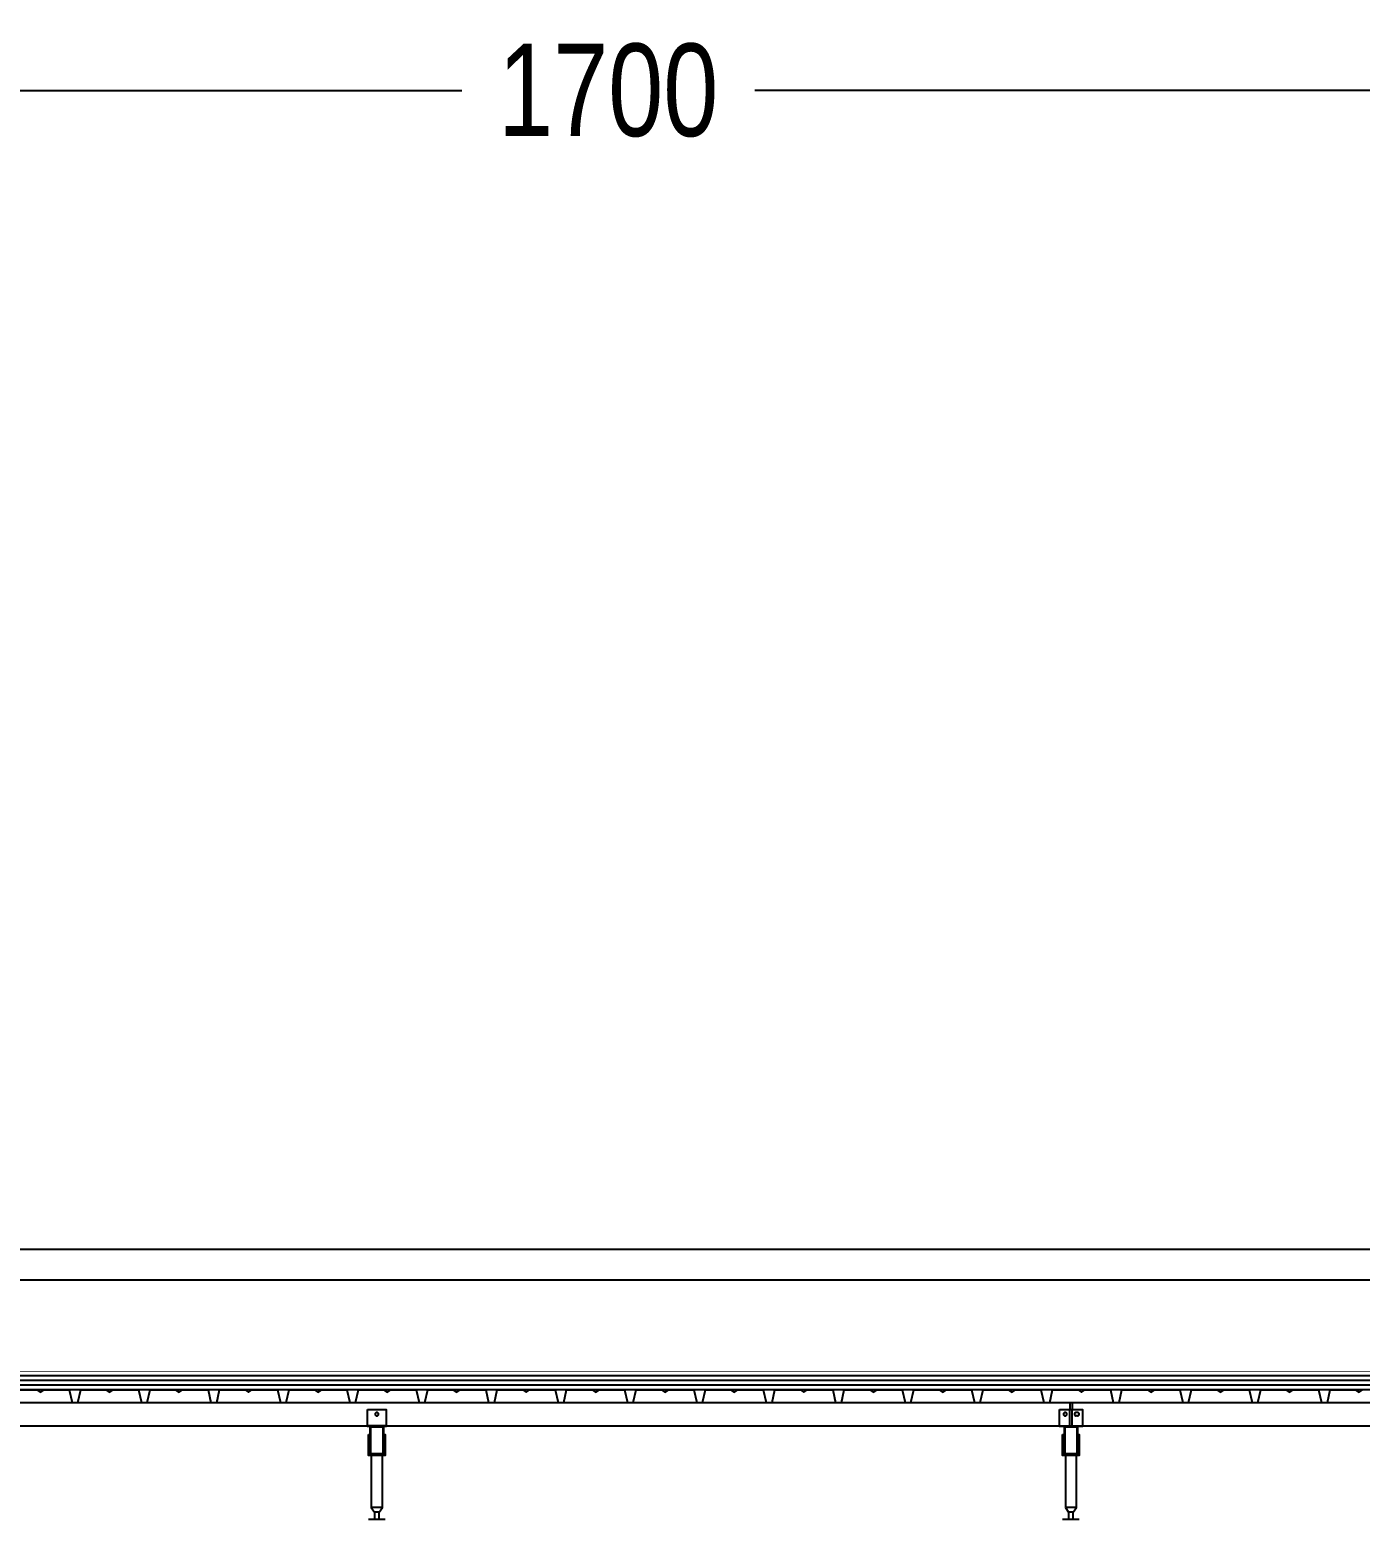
# Model space of a CAD drawing. Header units: centimetres. Extents: x 26569 to 160723, y -3143 to 14565.
# Drawn here: x 36126.7 to 36414.2, y 6345.9 to 6667.7 of the extents above; entities that cross this region are included whole.
import ezdxf

# ---------------------------------------------------------------- set-up
doc = ezdxf.new("R2010")
doc.units = ezdxf.units.CM
doc.header["$LTSCALE"] = 100
doc.linetypes.add('HIDDEN', pattern=[9.525, 6.35, -3.175])
for name, color, linetype in [('A-ANNO-DIMS', 187, 'Continuous'), ('A-ELEV-02', 253, 'Continuous'), ('A-ELEV-04', 250, 'Continuous'), ('A-WALL-INSL', 249, 'Continuous'), ('A-WALL-SNWPNL', 200, 'Continuous'), ('S-STEL', 3, 'Continuous')]:
    doc.layers.add(name, color=color, linetype=linetype)
doc.styles.add('Fields_100', font='act_simplex.shx', dxfattribs={"width": 0.8, "height": 20})
doc.linetypes.add('BATTING', pattern='A,0.00254,-2.54,[134,ltypeshp.shx,S=2.54,R=0,X=-2.54,Y=0],-5.08,[134,ltypeshp.shx,S=2.54,R=180,X=2.54,Y=0],-2.54', length=10.16254)
doc.dimstyles.new('FIELDS_100', dxfattribs={"dimscale": 0, "dimtxt": 20, "dimasz": 5, "dimexe": 5, "dimexo": 5, "dimgap": 5, "dimtad": 0, "dimdec": 0, "dimzin": 0, "dimdsep": 46, "dimtxsty": 'Fields_100', "dimblk": 'DOT', "dimcen": 0.09, "dimclrt": 50, "dimadec": 0, "dimazin": 0, "dimtfac": 1, "dimtdec": 0, "dimtix": 1, "dimtofl": 0, "dimtmove": 1, "dimatfit": 3, "dimfxl": 5, "dimfxlon": 1, "dimtolj": 1, "dimtzin": 0, "dimarcsym": 0})

# ---------------------------------------------------------------- blocks, each defined once
blk = doc.blocks.new('_Dot')
at = {"color": 0, "linetype": 'ByBlock', "lineweight": -2}
blk.add_line((-0.5, 0), (-1, 0), dxfattribs=at)
at = {"color": 0, "linetype": 'ByBlock', "const_width": 0.5}
blk.add_lwpolyline([(-0.25, 0, 1), (0.25, 0, 1)], format="xyb", close=True, dxfattribs=at)
blk = doc.blocks.new('*D694')
at = {"layer": 'A-ANNO-DIMS', "color": 0, "lineweight": -2, "transparency": 16777216}
for p, q in [((35826.73, 6649.56), (35826.73, 6659.56)), ((36676.73, 6649.56), (36676.73, 6659.56)), ((35831.73, 6654.56), (36220.07, 6654.56)), ((36671.73, 6654.56), (36283.4, 6654.56))]:
    blk.add_line(p, q, dxfattribs=at)
at = {"layer": 'DEFPOINTS', "color": 0, "transparency": 16777216}
for p in [(36676.73, 6654.56), (35826.73, 6232.06), (36676.73, 6232.06)]:
    blk.add_point(p, dxfattribs=at)
at = {"layer": 'A-ANNO-DIMS', "color": 0, "lineweight": -2, "transparency": 16777216, "xscale": 5, "yscale": 5, "zscale": 5, "rotation": 180}
blk.add_blockref('_Dot', (35826.73, 6654.56), dxfattribs=at)
at = {"layer": 'A-ANNO-DIMS', "color": 0, "lineweight": -2, "transparency": 16777216, "xscale": 5, "yscale": 5, "zscale": 5}
blk.add_blockref('_Dot', (36676.73, 6654.56), dxfattribs=at)
at = {"layer": 'A-ANNO-DIMS', "color": 50, "transparency": 16777216, "insert": (36251.73, 6654.56), "char_height": 20, "attachment_point": 5, "style": 'Fields_100'}
blk.add_mtext('\\A1;1700', dxfattribs=at)

msp = doc.modelspace()

# ---------------------------------------------------------------- linework, layer by layer
at = {"layer": 'A-ELEV-02'}
for points in [[(32200.48, 6371.06), (36699.23, 6371.06)], [(36351.48, 6371.06), (36351.48, 6369.56)], [(36351.98, 6371.06), (36351.98, 6369.56)], [(36352.83, 6368.91), (36352.83, 6368.91), (36352.82, 6368.91), (36352.81, 6368.91), (36352.8, 6368.91), (36352.79, 6368.91), (36352.79, 6368.91), (36352.78, 6368.91), (36352.77, 6368.91), (36352.76, 6368.9), (36352.75, 6368.9), (36352.75, 6368.9), (36352.74, 6368.9), (36352.73, 6368.9), (36352.72, 6368.89), (36352.71, 6368.89), (36352.71, 6368.89), (36352.7, 6368.88), (36352.69, 6368.88), (36352.68, 6368.88), (36352.67, 6368.87), (36352.67, 6368.87), (36352.66, 6368.86), (36352.65, 6368.86), (36352.64, 6368.86), (36352.64, 6368.85), (36352.63, 6368.84), (36352.62, 6368.84), (36352.61, 6368.83), (36352.61, 6368.83), (36352.6, 6368.82), (36352.59, 6368.82), (36352.59, 6368.81), (36352.58, 6368.8), (36352.57, 6368.8), (36352.57, 6368.79), (36352.56, 6368.78), (36352.56, 6368.78), (36352.55, 6368.77), (36352.55, 6368.76), (36352.54, 6368.75), (36352.54, 6368.75), (36352.53, 6368.74), (36352.53, 6368.73), (36352.52, 6368.72), (36352.52, 6368.72), (36352.52, 6368.71), (36352.51, 6368.7), (36352.51, 6368.69), (36352.51, 6368.68), (36352.5, 6368.67), (36352.5, 6368.67), (36352.5, 6368.66), (36352.5, 6368.65), (36352.49, 6368.64), (36352.49, 6368.63), (36352.49, 6368.63), (36352.49, 6368.62), (36352.49, 6368.61), (36352.49, 6368.6), (36352.49, 6368.59), (36352.49, 6368.59), (36352.48, 6368.58), (36352.48, 6368.57), (36352.48, 6368.56), (36352.48, 6368.55), (36352.48, 6368.55), (36352.49, 6368.54), (36352.49, 6368.53), (36352.49, 6368.52), (36352.49, 6368.51), (36352.49, 6368.51), (36352.49, 6368.5), (36352.49, 6368.49), (36352.49, 6368.48), (36352.5, 6368.47), (36352.5, 6368.47), (36352.5, 6368.46), (36352.5, 6368.45), (36352.51, 6368.44), (36352.51, 6368.43), (36352.51, 6368.43), (36352.52, 6368.42), (36352.52, 6368.41), (36352.52, 6368.4), (36352.53, 6368.39), (36352.53, 6368.39), (36352.54, 6368.38), (36352.54, 6368.37), (36352.55, 6368.36), (36352.55, 6368.36), (36352.56, 6368.35), (36352.56, 6368.34), (36352.57, 6368.33), (36352.57, 6368.33), (36352.58, 6368.32), (36352.59, 6368.31), (36352.59, 6368.31), (36352.6, 6368.3), (36352.61, 6368.3), (36352.61, 6368.29), (36352.62, 6368.28), (36352.63, 6368.28), (36352.64, 6368.27), (36352.64, 6368.27), (36352.65, 6368.26), (36352.66, 6368.26), (36352.67, 6368.26), (36352.67, 6368.25), (36352.68, 6368.25), (36352.69, 6368.24), (36352.7, 6368.24), (36352.71, 6368.24), (36352.71, 6368.23), (36352.72, 6368.23), (36352.73, 6368.23), (36352.74, 6368.23), (36352.75, 6368.22), (36352.75, 6368.22), (36352.76, 6368.22), (36352.77, 6368.22), (36352.78, 6368.22), (36352.79, 6368.22), (36352.79, 6368.21), (36352.8, 6368.21), (36352.81, 6368.21), (36352.82, 6368.21), (36352.83, 6368.21), (36352.83, 6368.21)], [(36353.13, 6368.91), (36352.83, 6368.91)], [(36353.13, 6368.21), (36353.14, 6368.21), (36353.15, 6368.21), (36353.16, 6368.21), (36353.17, 6368.21), (36353.17, 6368.21), (36353.18, 6368.22), (36353.19, 6368.22), (36353.2, 6368.22), (36353.21, 6368.22), (36353.21, 6368.22), (36353.22, 6368.22), (36353.23, 6368.23), (36353.24, 6368.23), (36353.25, 6368.23), (36353.26, 6368.23), (36353.26, 6368.24), (36353.27, 6368.24), (36353.28, 6368.24), (36353.29, 6368.25), (36353.3, 6368.25), (36353.3, 6368.26), (36353.31, 6368.26), (36353.32, 6368.26), (36353.33, 6368.27), (36353.33, 6368.27), (36353.34, 6368.28), (36353.35, 6368.28), (36353.35, 6368.29), (36353.36, 6368.3), (36353.37, 6368.3), (36353.38, 6368.31), (36353.38, 6368.31), (36353.39, 6368.32), (36353.39, 6368.33), (36353.4, 6368.33), (36353.41, 6368.34), (36353.41, 6368.35), (36353.42, 6368.36), (36353.42, 6368.36), (36353.43, 6368.37), (36353.43, 6368.38), (36353.44, 6368.39), (36353.44, 6368.39), (36353.45, 6368.4), (36353.45, 6368.41), (36353.45, 6368.42), (36353.46, 6368.43), (36353.46, 6368.43), (36353.46, 6368.44), (36353.47, 6368.45), (36353.47, 6368.46), (36353.47, 6368.47), (36353.47, 6368.47), (36353.48, 6368.48), (36353.48, 6368.49), (36353.48, 6368.5), (36353.48, 6368.51), (36353.48, 6368.51), (36353.48, 6368.52), (36353.48, 6368.53), (36353.48, 6368.54), (36353.48, 6368.55), (36353.48, 6368.55), (36353.48, 6368.56), (36353.48, 6368.57), (36353.48, 6368.58), (36353.48, 6368.59), (36353.48, 6368.59), (36353.48, 6368.6), (36353.48, 6368.61), (36353.48, 6368.62), (36353.48, 6368.63), (36353.48, 6368.63), (36353.48, 6368.64), (36353.47, 6368.65), (36353.47, 6368.66), (36353.47, 6368.67), (36353.47, 6368.67), (36353.46, 6368.68), (36353.46, 6368.69), (36353.46, 6368.7), (36353.45, 6368.71), (36353.45, 6368.72), (36353.45, 6368.72), (36353.44, 6368.73), (36353.44, 6368.74), (36353.43, 6368.75), (36353.43, 6368.75), (36353.42, 6368.76), (36353.42, 6368.77), (36353.41, 6368.78), (36353.41, 6368.78), (36353.4, 6368.79), (36353.39, 6368.8), (36353.39, 6368.8), (36353.38, 6368.81), (36353.38, 6368.82), (36353.37, 6368.82), (36353.36, 6368.83), (36353.35, 6368.83), (36353.35, 6368.84), (36353.34, 6368.84), (36353.33, 6368.85), (36353.33, 6368.86), (36353.32, 6368.86), (36353.31, 6368.86), (36353.3, 6368.87), (36353.3, 6368.87), (36353.29, 6368.88), (36353.28, 6368.88), (36353.27, 6368.88), (36353.26, 6368.89), (36353.26, 6368.89), (36353.25, 6368.89), (36353.24, 6368.9), (36353.23, 6368.9), (36353.22, 6368.9), (36353.21, 6368.9), (36353.21, 6368.9), (36353.2, 6368.91), (36353.19, 6368.91), (36353.18, 6368.91), (36353.17, 6368.91), (36353.17, 6368.91), (36353.16, 6368.91), (36353.15, 6368.91), (36353.14, 6368.91), (36353.13, 6368.91)], [(32200.48, 6366.06), (36699.23, 6366.06)], [(36203.73, 6366.06), (36199.73, 6366.06)], [(36349.23, 6366.06), (36354.23, 6366.06)], [(36353.13, 6368.21), (36352.83, 6368.21)], [(36199.93, 6363.26), (36200.18, 6363.26)], [(36199.93, 6362.56), (36200.18, 6362.56)], [(36203.28, 6363.26), (36203.53, 6363.26)], [(36203.28, 6362.56), (36203.53, 6362.56)], [(36349.93, 6363.26), (36350.18, 6363.26)], [(36349.93, 6362.56), (36350.18, 6362.56)], [(36353.28, 6363.26), (36353.53, 6363.26)], [(36353.28, 6362.56), (36353.53, 6362.56)], [(36200.53, 6359.66), (36200.53, 6348.36), (36201.23, 6347.36), (36201.23, 6345.86)], [(36202.23, 6345.86), (36202.23, 6347.36), (36202.94, 6348.36), (36202.94, 6359.66)], [(36350.53, 6359.66), (36350.53, 6348.36), (36351.23, 6347.36), (36351.23, 6345.86)], [(36352.23, 6345.86), (36352.23, 6347.36), (36352.94, 6348.36), (36352.94, 6359.66)], [(36202.94, 6348.36), (36200.53, 6348.36)], [(36202.23, 6347.36), (36201.23, 6347.36)], [(36352.94, 6348.36), (36350.53, 6348.36)], [(36352.23, 6347.36), (36351.23, 6347.36)], [(36199.93, 6345.86), (36203.53, 6345.86)], [(36349.93, 6345.86), (36353.53, 6345.86)]]:
    msp.add_lwpolyline(points, dxfattribs=at)
for points in [[(36199.73, 6369.56), (36203.73, 6369.56), (36203.73, 6365.91), (36199.73, 6365.91)], [(36202.08, 6368.56), (36202.08, 6368.57), (36202.08, 6368.58), (36202.08, 6368.59), (36202.08, 6368.59), (36202.08, 6368.6), (36202.08, 6368.61), (36202.08, 6368.62), (36202.08, 6368.63), (36202.08, 6368.63), (36202.08, 6368.64), (36202.07, 6368.65), (36202.07, 6368.66), (36202.07, 6368.67), (36202.07, 6368.67), (36202.06, 6368.68), (36202.06, 6368.69), (36202.06, 6368.7), (36202.05, 6368.71), (36202.05, 6368.72), (36202.05, 6368.72), (36202.04, 6368.73), (36202.04, 6368.74), (36202.03, 6368.75), (36202.03, 6368.75), (36202.02, 6368.76), (36202.02, 6368.77), (36202.01, 6368.78), (36202.01, 6368.78), (36202, 6368.79), (36201.99, 6368.8), (36201.99, 6368.8), (36201.98, 6368.81), (36201.98, 6368.82), (36201.97, 6368.82), (36201.96, 6368.83), (36201.95, 6368.83), (36201.95, 6368.84), (36201.94, 6368.84), (36201.93, 6368.85), (36201.93, 6368.86), (36201.92, 6368.86), (36201.91, 6368.86), (36201.9, 6368.87), (36201.9, 6368.87), (36201.89, 6368.88), (36201.88, 6368.88), (36201.87, 6368.88), (36201.86, 6368.89), (36201.86, 6368.89), (36201.85, 6368.89), (36201.84, 6368.9), (36201.83, 6368.9), (36201.82, 6368.9), (36201.81, 6368.9), (36201.81, 6368.9), (36201.8, 6368.91), (36201.79, 6368.91), (36201.78, 6368.91), (36201.77, 6368.91), (36201.77, 6368.91), (36201.76, 6368.91), (36201.75, 6368.91), (36201.74, 6368.91), (36201.73, 6368.91), (36201.73, 6368.91), (36201.72, 6368.91), (36201.71, 6368.91), (36201.7, 6368.91), (36201.69, 6368.91), (36201.69, 6368.91), (36201.68, 6368.91), (36201.67, 6368.91), (36201.66, 6368.9), (36201.65, 6368.9), (36201.65, 6368.9), (36201.64, 6368.9), (36201.63, 6368.9), (36201.62, 6368.89), (36201.61, 6368.89), (36201.61, 6368.89), (36201.6, 6368.88), (36201.59, 6368.88), (36201.58, 6368.88), (36201.57, 6368.87), (36201.57, 6368.87), (36201.56, 6368.86), (36201.55, 6368.86), (36201.54, 6368.86), (36201.54, 6368.85), (36201.53, 6368.84), (36201.52, 6368.84), (36201.51, 6368.83), (36201.51, 6368.83), (36201.5, 6368.82), (36201.49, 6368.82), (36201.49, 6368.81), (36201.48, 6368.8), (36201.47, 6368.8), (36201.47, 6368.79), (36201.46, 6368.78), (36201.46, 6368.78), (36201.45, 6368.77), (36201.45, 6368.76), (36201.44, 6368.75), (36201.44, 6368.75), (36201.43, 6368.74), (36201.43, 6368.73), (36201.42, 6368.72), (36201.42, 6368.72), (36201.42, 6368.71), (36201.41, 6368.7), (36201.41, 6368.69), (36201.41, 6368.68), (36201.4, 6368.67), (36201.4, 6368.67), (36201.4, 6368.66), (36201.4, 6368.65), (36201.39, 6368.64), (36201.39, 6368.63), (36201.39, 6368.63), (36201.39, 6368.62), (36201.39, 6368.61), (36201.39, 6368.6), (36201.39, 6368.59), (36201.39, 6368.59), (36201.38, 6368.58), (36201.38, 6368.57), (36201.38, 6368.56), (36201.38, 6368.55), (36201.38, 6368.55), (36201.39, 6368.54), (36201.39, 6368.53), (36201.39, 6368.52), (36201.39, 6368.51), (36201.39, 6368.51), (36201.39, 6368.5), (36201.39, 6368.49), (36201.39, 6368.48), (36201.4, 6368.47), (36201.4, 6368.47), (36201.4, 6368.46), (36201.4, 6368.45), (36201.41, 6368.44), (36201.41, 6368.43), (36201.41, 6368.43), (36201.42, 6368.42), (36201.42, 6368.41), (36201.42, 6368.4), (36201.43, 6368.39), (36201.43, 6368.39), (36201.44, 6368.38), (36201.44, 6368.37), (36201.45, 6368.36), (36201.45, 6368.36), (36201.46, 6368.35), (36201.46, 6368.34), (36201.47, 6368.33), (36201.47, 6368.33), (36201.48, 6368.32), (36201.49, 6368.31), (36201.49, 6368.31), (36201.5, 6368.3), (36201.51, 6368.3), (36201.51, 6368.29), (36201.52, 6368.28), (36201.53, 6368.28), (36201.54, 6368.27), (36201.54, 6368.27), (36201.55, 6368.26), (36201.56, 6368.26), (36201.57, 6368.26), (36201.57, 6368.25), (36201.58, 6368.25), (36201.59, 6368.24), (36201.6, 6368.24), (36201.61, 6368.24), (36201.61, 6368.23), (36201.62, 6368.23), (36201.63, 6368.23), (36201.64, 6368.23), (36201.65, 6368.22), (36201.65, 6368.22), (36201.66, 6368.22), (36201.67, 6368.22), (36201.68, 6368.22), (36201.69, 6368.22), (36201.69, 6368.21), (36201.7, 6368.21), (36201.71, 6368.21), (36201.72, 6368.21), (36201.73, 6368.21), (36201.73, 6368.21), (36201.74, 6368.21), (36201.75, 6368.21), (36201.76, 6368.21), (36201.77, 6368.21), (36201.77, 6368.21), (36201.78, 6368.22), (36201.79, 6368.22), (36201.8, 6368.22), (36201.81, 6368.22), (36201.81, 6368.22), (36201.82, 6368.22), (36201.83, 6368.23), (36201.84, 6368.23), (36201.85, 6368.23), (36201.86, 6368.23), (36201.86, 6368.24), (36201.87, 6368.24), (36201.88, 6368.24), (36201.89, 6368.25), (36201.9, 6368.25), (36201.9, 6368.26), (36201.91, 6368.26), (36201.92, 6368.26), (36201.93, 6368.27), (36201.93, 6368.27), (36201.94, 6368.28), (36201.95, 6368.28), (36201.95, 6368.29), (36201.96, 6368.3), (36201.97, 6368.3), (36201.98, 6368.31), (36201.98, 6368.31), (36201.99, 6368.32), (36201.99, 6368.33), (36202, 6368.33), (36202.01, 6368.34), (36202.01, 6368.35), (36202.02, 6368.36), (36202.02, 6368.36), (36202.03, 6368.37), (36202.03, 6368.38), (36202.04, 6368.39), (36202.04, 6368.39), (36202.05, 6368.4), (36202.05, 6368.41), (36202.05, 6368.42), (36202.06, 6368.43), (36202.06, 6368.43), (36202.06, 6368.44), (36202.07, 6368.45), (36202.07, 6368.46), (36202.07, 6368.47), (36202.07, 6368.47), (36202.08, 6368.48), (36202.08, 6368.49), (36202.08, 6368.5), (36202.08, 6368.51), (36202.08, 6368.51), (36202.08, 6368.52), (36202.08, 6368.53), (36202.08, 6368.54), (36202.08, 6368.55), (36202.08, 6368.55)], [(36349.23, 6369.56), (36354.23, 6369.56), (36354.23, 6365.91), (36349.23, 6365.91)], [(36350.83, 6368.56), (36350.83, 6368.57), (36350.83, 6368.58), (36350.83, 6368.59), (36350.83, 6368.59), (36350.83, 6368.6), (36350.83, 6368.61), (36350.83, 6368.62), (36350.83, 6368.63), (36350.83, 6368.63), (36350.83, 6368.64), (36350.82, 6368.65), (36350.82, 6368.66), (36350.82, 6368.67), (36350.82, 6368.67), (36350.81, 6368.68), (36350.81, 6368.69), (36350.81, 6368.7), (36350.8, 6368.71), (36350.8, 6368.72), (36350.8, 6368.72), (36350.79, 6368.73), (36350.79, 6368.74), (36350.78, 6368.75), (36350.78, 6368.75), (36350.77, 6368.76), (36350.77, 6368.77), (36350.76, 6368.78), (36350.76, 6368.78), (36350.75, 6368.79), (36350.74, 6368.8), (36350.74, 6368.8), (36350.73, 6368.81), (36350.73, 6368.82), (36350.72, 6368.82), (36350.71, 6368.83), (36350.7, 6368.83), (36350.7, 6368.84), (36350.69, 6368.84), (36350.68, 6368.85), (36350.68, 6368.86), (36350.67, 6368.86), (36350.66, 6368.86), (36350.65, 6368.87), (36350.65, 6368.87), (36350.64, 6368.88), (36350.63, 6368.88), (36350.62, 6368.88), (36350.61, 6368.89), (36350.61, 6368.89), (36350.6, 6368.89), (36350.59, 6368.9), (36350.58, 6368.9), (36350.57, 6368.9), (36350.56, 6368.9), (36350.56, 6368.9), (36350.55, 6368.91), (36350.54, 6368.91), (36350.53, 6368.91), (36350.52, 6368.91), (36350.52, 6368.91), (36350.51, 6368.91), (36350.5, 6368.91), (36350.49, 6368.91), (36350.48, 6368.91), (36350.48, 6368.91), (36350.47, 6368.91), (36350.46, 6368.91), (36350.45, 6368.91), (36350.44, 6368.91), (36350.44, 6368.91), (36350.43, 6368.91), (36350.42, 6368.91), (36350.41, 6368.9), (36350.4, 6368.9), (36350.4, 6368.9), (36350.39, 6368.9), (36350.38, 6368.9), (36350.37, 6368.89), (36350.36, 6368.89), (36350.36, 6368.89), (36350.35, 6368.88), (36350.34, 6368.88), (36350.33, 6368.88), (36350.32, 6368.87), (36350.32, 6368.87), (36350.31, 6368.86), (36350.3, 6368.86), (36350.29, 6368.86), (36350.29, 6368.85), (36350.28, 6368.84), (36350.27, 6368.84), (36350.26, 6368.83), (36350.26, 6368.83), (36350.25, 6368.82), (36350.24, 6368.82), (36350.24, 6368.81), (36350.23, 6368.8), (36350.22, 6368.8), (36350.22, 6368.79), (36350.21, 6368.78), (36350.21, 6368.78), (36350.2, 6368.77), (36350.2, 6368.76), (36350.19, 6368.75), (36350.19, 6368.75), (36350.18, 6368.74), (36350.18, 6368.73), (36350.17, 6368.72), (36350.17, 6368.72), (36350.17, 6368.71), (36350.16, 6368.7), (36350.16, 6368.69), (36350.16, 6368.68), (36350.15, 6368.67), (36350.15, 6368.67), (36350.15, 6368.66), (36350.15, 6368.65), (36350.14, 6368.64), (36350.14, 6368.63), (36350.14, 6368.63), (36350.14, 6368.62), (36350.14, 6368.61), (36350.14, 6368.6), (36350.14, 6368.59), (36350.14, 6368.59), (36350.13, 6368.58), (36350.13, 6368.57), (36350.13, 6368.56), (36350.13, 6368.55), (36350.13, 6368.55), (36350.14, 6368.54), (36350.14, 6368.53), (36350.14, 6368.52), (36350.14, 6368.51), (36350.14, 6368.51), (36350.14, 6368.5), (36350.14, 6368.49), (36350.14, 6368.48), (36350.15, 6368.47), (36350.15, 6368.47), (36350.15, 6368.46), (36350.15, 6368.45), (36350.16, 6368.44), (36350.16, 6368.43), (36350.16, 6368.43), (36350.17, 6368.42), (36350.17, 6368.41), (36350.17, 6368.4), (36350.18, 6368.39), (36350.18, 6368.39), (36350.19, 6368.38), (36350.19, 6368.37), (36350.2, 6368.36), (36350.2, 6368.36), (36350.21, 6368.35), (36350.21, 6368.34), (36350.22, 6368.33), (36350.22, 6368.33), (36350.23, 6368.32), (36350.24, 6368.31), (36350.24, 6368.31), (36350.25, 6368.3), (36350.26, 6368.3), (36350.26, 6368.29), (36350.27, 6368.28), (36350.28, 6368.28), (36350.29, 6368.27), (36350.29, 6368.27), (36350.3, 6368.26), (36350.31, 6368.26), (36350.32, 6368.26), (36350.32, 6368.25), (36350.33, 6368.25), (36350.34, 6368.24), (36350.35, 6368.24), (36350.36, 6368.24), (36350.36, 6368.23), (36350.37, 6368.23), (36350.38, 6368.23), (36350.39, 6368.23), (36350.4, 6368.22), (36350.4, 6368.22), (36350.41, 6368.22), (36350.42, 6368.22), (36350.43, 6368.22), (36350.44, 6368.22), (36350.44, 6368.21), (36350.45, 6368.21), (36350.46, 6368.21), (36350.47, 6368.21), (36350.48, 6368.21), (36350.48, 6368.21), (36350.49, 6368.21), (36350.5, 6368.21), (36350.51, 6368.21), (36350.52, 6368.21), (36350.52, 6368.21), (36350.53, 6368.22), (36350.54, 6368.22), (36350.55, 6368.22), (36350.56, 6368.22), (36350.56, 6368.22), (36350.57, 6368.22), (36350.58, 6368.23), (36350.59, 6368.23), (36350.6, 6368.23), (36350.61, 6368.23), (36350.61, 6368.24), (36350.62, 6368.24), (36350.63, 6368.24), (36350.64, 6368.25), (36350.65, 6368.25), (36350.65, 6368.26), (36350.66, 6368.26), (36350.67, 6368.26), (36350.68, 6368.27), (36350.68, 6368.27), (36350.69, 6368.28), (36350.7, 6368.28), (36350.7, 6368.29), (36350.71, 6368.3), (36350.72, 6368.3), (36350.73, 6368.31), (36350.73, 6368.31), (36350.74, 6368.32), (36350.74, 6368.33), (36350.75, 6368.33), (36350.76, 6368.34), (36350.76, 6368.35), (36350.77, 6368.36), (36350.77, 6368.36), (36350.78, 6368.37), (36350.78, 6368.38), (36350.79, 6368.39), (36350.79, 6368.39), (36350.8, 6368.4), (36350.8, 6368.41), (36350.8, 6368.42), (36350.81, 6368.43), (36350.81, 6368.43), (36350.81, 6368.44), (36350.82, 6368.45), (36350.82, 6368.46), (36350.82, 6368.47), (36350.82, 6368.47), (36350.83, 6368.48), (36350.83, 6368.49), (36350.83, 6368.5), (36350.83, 6368.51), (36350.83, 6368.51), (36350.83, 6368.52), (36350.83, 6368.53), (36350.83, 6368.54), (36350.83, 6368.55), (36350.83, 6368.55)], [(36199.93, 6364.16), (36200.18, 6364.16), (36200.18, 6359.91), (36203.28, 6359.91), (36203.28, 6364.16), (36203.53, 6364.16), (36203.53, 6359.66), (36199.93, 6359.66)], [(36349.93, 6364.16), (36350.18, 6364.16), (36350.18, 6359.91), (36353.28, 6359.91), (36353.28, 6364.16), (36353.53, 6364.16), (36353.53, 6359.66), (36349.93, 6359.66)]]:
    msp.add_lwpolyline(points, close=True, dxfattribs=at)
at = {"layer": 'A-ELEV-02', "linetype": 'HIDDEN', "ltscale": 0.1}
for points in [[(36351.48, 6366.06), (36351.48, 6369.56)], [(36351.98, 6366.06), (36351.98, 6369.56)]]:
    msp.add_lwpolyline(points, dxfattribs=at)
at = {"layer": 'A-ELEV-04'}
for p, q in [((41257.01, 6404.13), (31299.11, 6404.13)), ((32208.53, 6397.57), (41237.71, 6397.57))]:
    msp.add_line(p, q, dxfattribs=at)
at = {"layer": 'A-WALL-INSL', "ltscale": 0.002, "const_width": 0.1}
msp.add_lwpolyline([(41241.73, 6377.81), (32205.48, 6377.81)], dxfattribs=at)
at = {"layer": 'A-WALL-INSL', "linetype": 'BATTING', "ltscale": 0.002}
for points in [[(41241.73, 6376.81), (32205.48, 6376.81)], [(41241.73, 6374.81), (32205.48, 6374.81)]]:
    msp.add_lwpolyline(points, dxfattribs=at)
at = {"layer": 'A-WALL-INSL', "ltscale": 0.002}
for points in [[(41241.73, 6375.81), (32205.48, 6375.81)], [(41241.73, 6373.81), (32205.48, 6373.81)]]:
    msp.add_lwpolyline(points, dxfattribs=at)
at = {"layer": 'A-WALL-SNWPNL', "ltscale": 100}
for points in [[(36122.75, 6373.81), (36128.25, 6373.81), (36129, 6373.31), (36129.75, 6373.81), (36135.25, 6373.81), (36135.88, 6371.06), (36137.13, 6371.06), (36137.75, 6373.81), (36143.25, 6373.81), (36144, 6373.31), (36144.75, 6373.81), (36150.25, 6373.81), (36150.88, 6371.06), (36152.13, 6371.06), (36152.75, 6373.81), (36158.25, 6373.81), (36159, 6373.31), (36159.75, 6373.81), (36165.25, 6373.81), (36165.88, 6371.06), (36167.13, 6371.06), (36167.35, 6372.04)], [(36165.66, 6372.04), (36165.88, 6371.06), (36167.13, 6371.06), (36167.75, 6373.81), (36173.25, 6373.81), (36174, 6373.31), (36174.75, 6373.81), (36180.25, 6373.81), (36180.88, 6371.06), (36182.13, 6371.06), (36182.75, 6373.81), (36188.25, 6373.81), (36189, 6373.31), (36189.75, 6373.81), (36195.25, 6373.81), (36195.88, 6371.06), (36197.13, 6371.06), (36197.75, 6373.81), (36203.25, 6373.81), (36204, 6373.31), (36204.75, 6373.81), (36210.25, 6373.81), (36210.88, 6371.06), (36212.13, 6371.06), (36212.35, 6372.04)], [(36210.66, 6372.04), (36210.88, 6371.06), (36212.13, 6371.06), (36212.75, 6373.81), (36218.25, 6373.81), (36219, 6373.31), (36219.75, 6373.81), (36225.25, 6373.81), (36225.88, 6371.06), (36227.13, 6371.06), (36227.75, 6373.81), (36233.25, 6373.81), (36234, 6373.31), (36234.75, 6373.81), (36240.25, 6373.81), (36240.88, 6371.06), (36242.13, 6371.06), (36242.75, 6373.81), (36248.25, 6373.81), (36249, 6373.31), (36249.75, 6373.81), (36255.25, 6373.81), (36255.88, 6371.06), (36257.13, 6371.06), (36257.35, 6372.04)], [(36255.66, 6372.04), (36255.88, 6371.06), (36257.13, 6371.06), (36257.75, 6373.81), (36263.25, 6373.81), (36264, 6373.31), (36264.75, 6373.81), (36270.25, 6373.81), (36270.88, 6371.06), (36272.13, 6371.06), (36272.75, 6373.81), (36278.25, 6373.81), (36279, 6373.31), (36279.75, 6373.81), (36285.25, 6373.81), (36285.88, 6371.06), (36287.13, 6371.06), (36287.75, 6373.81), (36293.25, 6373.81), (36294, 6373.31), (36294.75, 6373.81), (36300.25, 6373.81), (36300.88, 6371.06), (36302.13, 6371.06), (36302.35, 6372.04)], [(36300.66, 6372.04), (36300.88, 6371.06), (36302.13, 6371.06), (36302.75, 6373.81), (36308.25, 6373.81), (36309, 6373.31), (36309.75, 6373.81), (36315.25, 6373.81), (36315.88, 6371.06), (36317.13, 6371.06), (36317.75, 6373.81), (36323.25, 6373.81), (36324, 6373.31), (36324.75, 6373.81), (36330.25, 6373.81), (36330.88, 6371.06), (36332.13, 6371.06), (36332.75, 6373.81), (36338.25, 6373.81), (36339, 6373.31), (36339.75, 6373.81), (36345.25, 6373.81), (36345.88, 6371.06), (36347.13, 6371.06), (36347.35, 6372.04)], [(36345.66, 6372.04), (36345.88, 6371.06), (36347.13, 6371.06), (36347.75, 6373.81), (36353.25, 6373.81), (36354, 6373.31), (36354.75, 6373.81), (36360.25, 6373.81), (36360.88, 6371.06), (36362.13, 6371.06), (36362.75, 6373.81), (36368.25, 6373.81), (36369, 6373.31), (36369.75, 6373.81), (36375.25, 6373.81), (36375.88, 6371.06), (36377.13, 6371.06), (36377.75, 6373.81), (36383.25, 6373.81), (36384, 6373.31), (36384.75, 6373.81), (36390.25, 6373.81), (36390.88, 6371.06), (36392.13, 6371.06), (36392.35, 6372.04)], [(36390.66, 6372.04), (36390.88, 6371.06), (36392.13, 6371.06), (36392.75, 6373.81), (36398.25, 6373.81), (36399, 6373.31), (36399.75, 6373.81), (36405.25, 6373.81), (36405.88, 6371.06), (36407.13, 6371.06), (36407.75, 6373.81), (36413.25, 6373.81), (36414, 6373.31), (36414.75, 6373.81)]]:
    msp.add_lwpolyline(points, dxfattribs=at)
at = {"layer": 'S-STEL'}
for points in [[(36203.23, 6359.91), (36203.23, 6365.91), (36200.23, 6365.91), (36200.23, 6359.91)], [(36353.23, 6359.91), (36353.23, 6365.91), (36350.23, 6365.91), (36350.23, 6359.91)]]:
    msp.add_lwpolyline(points, dxfattribs=at)
for points in [[(36203.08, 6365.76), (36200.38, 6365.76), (36200.38, 6360.06), (36203.08, 6360.06)], [(36353.08, 6365.76), (36350.38, 6365.76), (36350.38, 6360.06), (36353.08, 6360.06)]]:
    msp.add_lwpolyline(points, close=True, dxfattribs=at)

# ---------------------------------------------------------------- dimensions: what is measured, and where the dimension line sits
at = {"layer": 'A-ANNO-DIMS'}
dim = msp.add_linear_dim(base=(36676.73, 6654.56), p1=(35826.73, 6232.06), p2=(36676.73, 6232.06), dimstyle='FIELDS_100', override={"dimscale": 1, "dimlfac": 2}, dxfattribs=at)
dim.commit()
dim.dimension.update_dxf_attribs({"geometry": '*D694', "text_midpoint": (36251.73, 6654.56)})

doc.saveas('drawing.dxf')
